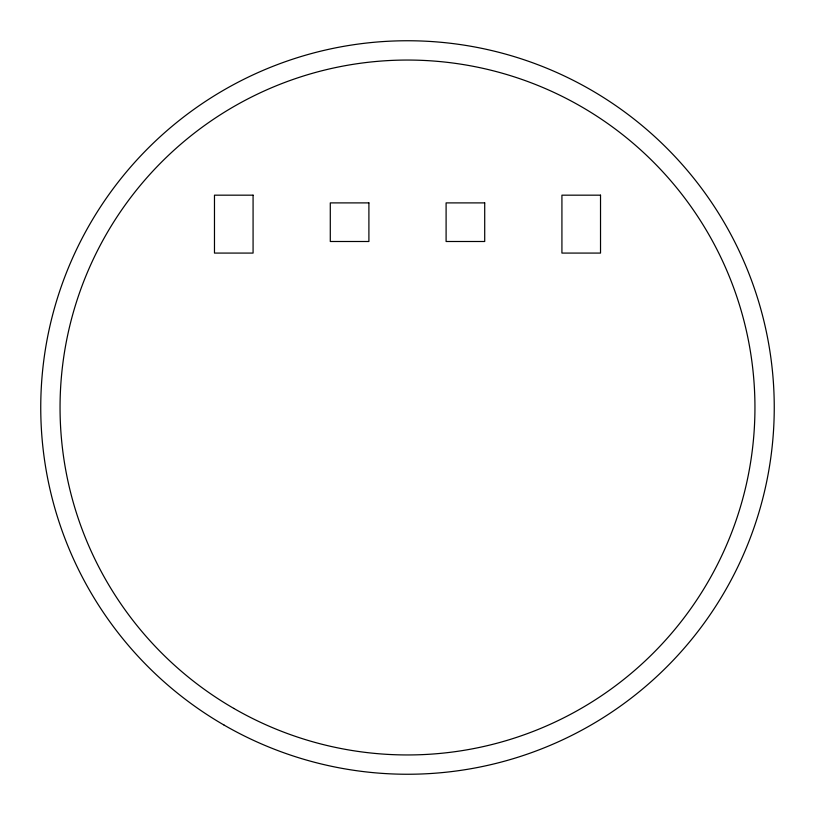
<?xml version="1.0" encoding="UTF-8"?>
<svg xmlns="http://www.w3.org/2000/svg" width="815" height="815" viewBox="0 0 815 815"><rect width="100%" height="100%" fill="white"/><g stroke="black" fill="none" stroke-linecap="round" stroke-linejoin="round"><path stroke-width="1.22" d="M253.078 195.172L214.477 195.172L214.477 253.078L253.078 253.078L253.078 195.172M600.523 195.172L561.922 195.172L561.922 253.078L600.523 253.078L600.523 195.172M368.9 202.894L330.289 202.894L330.289 241.495L368.9 241.495L368.9 202.894M484.711 202.894L446.1 202.894L446.1 241.495L484.711 241.495L484.711 202.894M224.125 725.116A366.75 366.75 0 0 0 774.25 407.5A366.75 366.75 0 0 0 224.125 89.884A366.75 366.75 0 0 0 224.125 725.116M233.773 708.398A347.445 347.445 0 0 0 754.945 407.5A347.445 347.445 0 0 0 233.773 106.602A347.445 347.445 0 0 0 233.773 708.398"/></g></svg>
